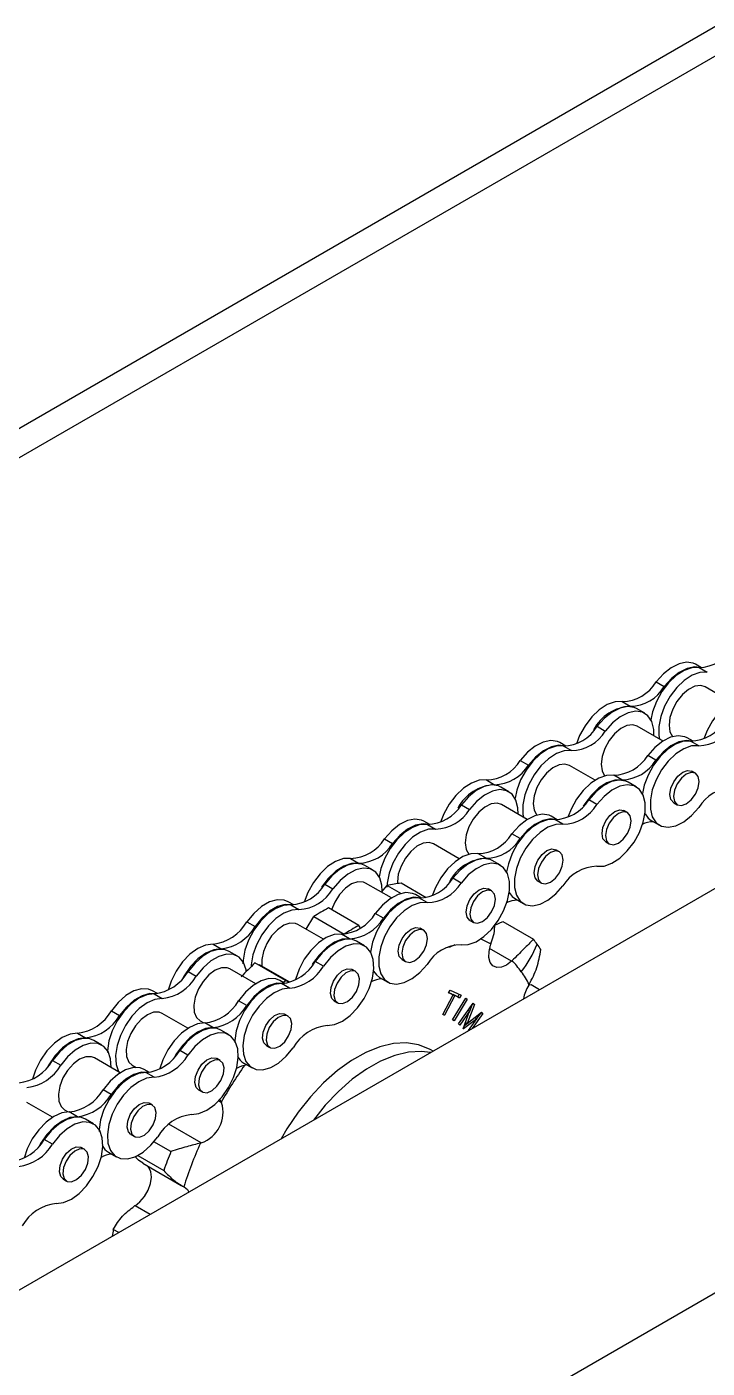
# Model space of a CAD drawing. Header units: metres. Extents: x 0 to 21025, y 0 to 14850.
# Drawn here: x 11624.5 to 11714.5, y 4426.6 to 4603.9 of the extents above; entities that cross this region are included whole.
import ezdxf

# ---------------------------------------------------------------- set-up
doc = ezdxf.new("R2010")
doc.units = ezdxf.units.M
doc.header["$LTSCALE"] = 25
doc.layers.add('SL4', color=4, linetype='Continuous')

msp = doc.modelspace()

# ---------------------------------------------------------------- linework, layer by layer
at = {"layer": 'SL4'}
for p, q in [((11496.02, 4477.211), (12047.656, 4795.664)), ((11505.974, 4479.069), (12047.656, 4791.775)), ((11591.24, 4418.267), (12146.319, 4738.707)), ((11524.399, 4326.226), (12192.616, 4711.98)), ((11713.754, 4519.166), (11712.954, 4519.627)), ((11713.422, 4519.194), (11714.497, 4518.573)), ((11707.749, 4517.284), (11708.824, 4516.664)), ((11717.638, 4514.66), (11714.231, 4516.627)), ((11703.259, 4514.692), (11704.334, 4514.072)), ((11706.231, 4513.14), (11705.156, 4513.761)), ((11699.951, 4511.418), (11701.026, 4510.797)), ((11708.658, 4509.476), (11705.251, 4511.443)), ((11695.793, 4508.797), (11694.994, 4509.259)), ((11712.638, 4509.442), (11711.838, 4509.903)), ((11713.381, 4508.849), (11712.306, 4509.47)), ((11695.461, 4508.825), (11696.536, 4508.205)), ((11707.708, 4506.94), (11706.634, 4507.56)), ((11689.789, 4506.916), (11690.864, 4506.295)), ((11699.678, 4504.292), (11696.271, 4506.259)), ((11685.299, 4504.324), (11686.374, 4503.703)), ((11703.218, 4504.347), (11702.144, 4504.968)), ((11705.115, 4503.416), (11704.041, 4504.036)), ((11712.931, 4505.206), (11712.465, 4505.475)), ((11688.271, 4502.772), (11687.196, 4503.392)), ((11681.991, 4501.049), (11683.066, 4500.429)), ((11690.698, 4499.108), (11687.291, 4501.074)), ((11699.91, 4501.073), (11698.836, 4501.693)), ((11703.951, 4500.022), (11703.485, 4500.291)), ((11710.067, 4501.321), (11710.533, 4501.052)), ((11677.833, 4498.429), (11677.033, 4498.891)), ((11694.678, 4499.073), (11693.878, 4499.535)), ((11695.42, 4498.481), (11694.346, 4499.101)), ((11707.101, 4498.967), (11708.176, 4498.346)), ((11677.501, 4498.457), (11678.576, 4497.837)), ((11689.748, 4496.571), (11688.673, 4497.192)), ((11671.828, 4496.548), (11672.903, 4495.927)), ((11681.717, 4493.923), (11678.31, 4495.89)), ((11694.971, 4494.838), (11694.505, 4495.107)), ((11701.087, 4496.136), (11701.552, 4495.868)), ((11667.338, 4493.955), (11668.413, 4493.335)), ((11685.258, 4493.979), (11684.183, 4494.6)), ((11687.155, 4493.048), (11686.08, 4493.668)), ((11670.31, 4492.403), (11669.235, 4493.024)), ((11663.934, 4490.552), (11665.009, 4489.932)), ((11672.737, 4488.739), (11669.33, 4490.706)), ((11671.414, 4489.503), (11672.189, 4490.38)), ((11672.189, 4490.38), (11674.014, 4489.327)), ((11673.53, 4490.844), (11673.537, 4490.621)), ((11677.341, 4488.766), (11674.017, 4490.684)), ((11681.95, 4490.704), (11680.875, 4491.325)), ((11685.99, 4489.654), (11685.525, 4489.923)), ((11692.107, 4490.952), (11692.572, 4490.683)), ((11659.827, 4487.806), (11659.076, 4488.239)), ((11676.717, 4488.705), (11675.917, 4489.166)), ((11677.46, 4488.112), (11676.385, 4488.733)), ((11689.141, 4488.598), (11690.216, 4487.978)), ((11659.446, 4487.819), (11660.521, 4487.198)), ((11661.484, 4484.586), (11662.468, 4486.269)), ((11662.468, 4486.269), (11666.488, 4483.948)), ((11668.428, 4485.084), (11664.407, 4487.405)), ((11671.691, 4486.074), (11670.616, 4486.695)), ((11653.634, 4485.571), (11654.709, 4484.951)), ((11663.76, 4483.272), (11660.353, 4485.239)), ((11668.632, 4484.816), (11668.428, 4485.084)), ((11677.01, 4484.47), (11676.544, 4484.738)), ((11683.126, 4485.768), (11683.592, 4485.499)), ((11686.409, 4485.141), (11687.492, 4485.598)), ((11687.492, 4485.598), (11691.512, 4483.276)), ((11649.154, 4482.629), (11650.229, 4482.009)), ((11667.203, 4483.341), (11666.128, 4483.961)), ((11669.198, 4482.396), (11668.123, 4483.017)), ((11652.374, 4481.052), (11651.299, 4481.673)), ((11688.608, 4480.369), (11685.725, 4482.034)), ((11645.857, 4479.005), (11646.932, 4478.384)), ((11654.801, 4477.388), (11651.394, 4479.355)), ((11658.726, 4477.82), (11654.705, 4480.141)), ((11654.705, 4480.141), (11655.3, 4479.863)), ((11659.332, 4477.578), (11655.318, 4479.896)), ((11663.756, 4479.728), (11662.681, 4480.349)), ((11668.033, 4479.002), (11667.568, 4479.271)), ((11674.146, 4480.584), (11674.612, 4480.315)), ((11658.659, 4477.424), (11657.982, 4477.815)), ((11659.276, 4476.786), (11658.201, 4477.407)), ((11659.181, 4477.582), (11658.726, 4477.82)), ((11671.18, 4478.23), (11672.255, 4477.609)), ((11690.934, 4477.256), (11691.227, 4477.281)), ((11691.227, 4477.281), (11692.346, 4476.634)), ((11641.835, 4476.08), (11641.158, 4476.471)), ((11641.378, 4476.063), (11642.453, 4475.442)), ((11679.553, 4473.321), (11680.93, 4475.909)), ((11681.143, 4475.814), (11679.766, 4473.226)), ((11680.312, 4476.185), (11680.504, 4476.547)), ((11680.93, 4475.909), (11680.312, 4476.185)), ((11680.694, 4476.046), (11680.325, 4476.21)), ((11680.504, 4476.547), (11681.953, 4475.901)), ((11680.694, 4476.046), (11680.93, 4475.909)), ((11680.839, 4472.627), (11682.583, 4475.479)), ((11680.906, 4475.951), (11680.895, 4475.93)), ((11681.524, 4475.676), (11680.906, 4475.951)), ((11680.906, 4475.951), (11681.143, 4475.814)), ((11681.76, 4475.539), (11681.143, 4475.814)), ((11681.703, 4476.012), (11681.524, 4475.676)), ((11681.524, 4475.676), (11681.76, 4475.539)), ((11681.953, 4475.901), (11681.76, 4475.539)), ((11682.574, 4475.465), (11682.775, 4475.349)), ((11682.583, 4475.479), (11682.775, 4475.349)), ((11635.716, 4473.803), (11636.791, 4473.183)), ((11653.614, 4474.527), (11652.539, 4475.147)), ((11665.169, 4475.117), (11665.635, 4474.848)), ((11682.775, 4475.349), (11681.031, 4472.496)), ((11681.617, 4472.107), (11683.542, 4474.806)), ((11683.09, 4473.767), (11681.782, 4471.935)), ((11682.252, 4471.447), (11683.09, 4473.767)), ((11683.708, 4474.634), (11682.772, 4472.154)), ((11682.885, 4473.885), (11683.09, 4473.767)), ((11683.421, 4474.636), (11683.024, 4473.585)), ((11683.503, 4474.752), (11683.708, 4474.634)), ((11683.542, 4474.806), (11683.708, 4474.634)), ((11645.842, 4471.504), (11642.435, 4473.471)), ((11647.435, 4472.496), (11647.932, 4472.208)), ((11649.135, 4471.585), (11648.06, 4472.205)), ((11659.074, 4473.118), (11658.608, 4473.387)), ((11679.766, 4473.226), (11679.553, 4473.321)), ((11679.565, 4473.342), (11679.766, 4473.226)), ((11681.031, 4472.496), (11680.839, 4472.627)), ((11681.782, 4471.935), (11681.617, 4472.107)), ((11684.046, 4472.772), (11682.27, 4471.428)), ((11683.809, 4472.909), (11682.393, 4471.837)), ((11682.553, 4472.28), (11682.772, 4472.154)), ((11682.772, 4472.154), (11684.664, 4473.639)), ((11682.919, 4471.192), (11684.046, 4472.772)), ((11684.827, 4473.47), (11683.402, 4471.471)), ((11683.809, 4472.909), (11684.046, 4472.772)), ((11684.55, 4473.549), (11684.01, 4472.792)), ((11684.609, 4473.596), (11684.827, 4473.47)), ((11684.664, 4473.639), (11684.827, 4473.47)), ((11631.236, 4470.861), (11632.311, 4470.241)), ((11651.28, 4470.628), (11650.205, 4471.248)), ((11682.27, 4471.428), (11682.252, 4471.447)), ((11634.456, 4469.284), (11633.381, 4469.904)), ((11645.837, 4467.96), (11644.763, 4468.581)), ((11656.21, 4469.233), (11656.676, 4468.964)), ((11678.25, 4468.497), (11677.973, 4468.657)), ((11627.939, 4467.237), (11629.014, 4466.616)), ((11636.883, 4465.62), (11633.476, 4467.587)), ((11638.476, 4466.612), (11638.973, 4466.324)), ((11650.115, 4467.234), (11649.649, 4467.503)), ((11653.244, 4466.879), (11654.319, 4466.258)), ((11640.741, 4465.656), (11640.063, 4466.047)), ((11641.358, 4465.018), (11640.283, 4465.639)), ((11635.696, 4462.759), (11634.621, 4463.379)), ((11647.251, 4463.348), (11647.717, 4463.08)), ((11627.924, 4459.736), (11624.517, 4461.702)), ((11641.156, 4461.35), (11640.69, 4461.619)), ((11650.281, 4461.666), (11649.868, 4461.904)), ((11650.017, 4462.151), (11650.239, 4461.735)), ((11629.516, 4460.727), (11630.014, 4460.44)), ((11631.217, 4459.817), (11630.142, 4460.437)), ((11633.361, 4458.86), (11632.287, 4459.48)), ((11647.585, 4456.344), (11643.317, 4458.808)), ((11627.919, 4456.192), (11626.845, 4456.813)), ((11638.292, 4457.464), (11638.758, 4457.196)), ((11643.596, 4455.214), (11641.349, 4456.511)), ((11632.197, 4455.466), (11631.731, 4455.735)), ((11635.326, 4455.11), (11636.401, 4454.49)), ((11639.204, 4454.696), (11642.638, 4452.714)), ((11639.855, 4453.674), (11644.956, 4450.729)), ((11629.333, 4451.58), (11629.799, 4451.312)), ((11640.829, 4446.894), (11638.839, 4448.043)), ((11636.692, 4444.506), (11635.972, 4444.921))]:
    msp.add_line(p, q, dxfattribs=at)
at = {"layer": 'SL4', "flags": 128}
for points in [[(11712.954, 4519.627), (11712.662, 4519.766), (11711.776, 4519.903), (11710.777, 4519.701), (11709.73, 4519.172), (11708.699, 4518.349), (11707.749, 4517.284)], [(11713.422, 4519.194), (11712.472, 4519.162), (11711.442, 4518.795), (11710.394, 4518.115), (11709.396, 4517.164), (11708.509, 4516.003), (11707.791, 4514.705), (11707.285, 4513.351), (11707.053, 4512.269)], [(11714.497, 4518.573), (11713.547, 4518.542), (11712.516, 4518.174), (11711.469, 4517.494), (11710.47, 4516.544), (11709.584, 4515.383), (11708.865, 4514.085), (11708.36, 4512.731), (11708.099, 4511.406), (11708.099, 4510.194), (11708.173, 4509.756)], [(11713.672, 4519.169), (11712.851, 4519.283), (11711.852, 4519.081), (11710.805, 4518.551), (11709.774, 4517.729), (11708.824, 4516.664)], [(11714.231, 4516.627), (11713.652, 4516.806), (11712.875, 4516.71), (11712.042, 4516.301), (11711.229, 4515.617), (11710.506, 4514.718), (11709.938, 4513.683), (11709.576, 4512.606), (11709.451, 4511.581)], [(11703.259, 4514.692), (11702.31, 4514.661), (11701.279, 4514.293), (11700.231, 4513.613), (11699.233, 4512.662), (11698.347, 4511.502), (11697.628, 4510.203), (11697.202, 4509.111)], [(11720.104, 4515.336), (11719.155, 4515.305), (11718.124, 4514.937), (11717.076, 4514.257), (11716.078, 4513.307), (11715.191, 4512.146), (11714.473, 4510.848), (11714.046, 4509.756)], [(11705.156, 4513.761), (11704.864, 4513.899), (11703.978, 4514.036), (11702.979, 4513.834), (11701.932, 4513.305), (11700.901, 4512.482), (11699.951, 4511.418)], [(11707.452, 4510.172), (11707.424, 4511.017), (11707.163, 4512.04), (11706.658, 4512.81), (11705.939, 4513.279), (11705.053, 4513.416), (11704.054, 4513.214), (11703.007, 4512.685), (11701.976, 4511.862), (11701.026, 4510.797)], [(11705.251, 4511.443), (11704.671, 4511.622), (11703.894, 4511.525), (11703.062, 4511.117), (11702.248, 4510.433), (11701.526, 4509.533), (11700.958, 4508.499), (11700.596, 4507.422), (11700.471, 4506.397)], [(11709.451, 4511.581), (11709.576, 4510.7), (11709.921, 4510.06)], [(11694.994, 4509.259), (11694.702, 4509.397), (11693.815, 4509.535), (11692.817, 4509.333), (11691.769, 4508.803), (11690.738, 4507.981), (11689.789, 4506.916)], [(11712.306, 4509.47), (11711.357, 4509.438), (11710.326, 4509.071), (11709.278, 4508.39), (11708.28, 4507.44), (11707.393, 4506.279), (11706.675, 4504.981), (11706.169, 4503.627), (11705.937, 4502.545)], [(11711.838, 4509.903), (11711.546, 4510.041), (11710.66, 4510.179), (11709.662, 4509.977), (11708.614, 4509.448), (11707.583, 4508.625), (11706.634, 4507.56)], [(11712.557, 4509.444), (11711.735, 4509.558), (11710.736, 4509.356), (11709.689, 4508.827), (11708.658, 4508.004), (11707.708, 4506.94)], [(11695.461, 4508.825), (11694.512, 4508.794), (11693.481, 4508.427), (11692.433, 4507.746), (11691.435, 4506.796), (11690.549, 4505.635), (11689.83, 4504.337), (11689.324, 4502.983), (11689.093, 4501.901)], [(11696.536, 4508.205), (11695.587, 4508.174), (11694.556, 4507.806), (11693.508, 4507.126), (11692.51, 4506.175), (11691.624, 4505.014), (11690.905, 4503.716), (11690.399, 4502.362), (11690.138, 4501.038), (11690.138, 4499.826), (11690.212, 4499.388)], [(11695.711, 4508.8), (11694.89, 4508.914), (11693.892, 4508.712), (11692.844, 4508.183), (11691.813, 4507.36), (11690.864, 4506.295)], [(11713.381, 4508.849), (11712.431, 4508.818), (11711.401, 4508.45), (11710.353, 4507.77), (11709.355, 4506.819), (11708.468, 4505.659), (11707.75, 4504.36), (11707.244, 4503.006), (11706.983, 4501.682), (11706.983, 4500.47), (11707.244, 4499.446), (11707.75, 4498.676), (11708.468, 4498.208), (11709.355, 4498.07), (11710.353, 4498.273), (11711.401, 4498.802), (11712.431, 4499.625), (11713.381, 4500.689)], [(11696.271, 4506.259), (11695.691, 4506.438), (11694.914, 4506.341), (11694.082, 4505.933), (11693.268, 4505.248), (11692.545, 4504.349), (11691.978, 4503.315), (11691.615, 4502.237), (11691.491, 4501.213)], [(11700.471, 4506.397), (11700.596, 4505.515), (11700.941, 4504.875)], [(11709.57, 4502.419), (11709.699, 4503.243), (11710.067, 4504.09), (11710.617, 4504.833), (11711.266, 4505.356), (11711.915, 4505.582), (11712.465, 4505.475)], [(11685.299, 4504.324), (11684.349, 4504.292), (11683.318, 4503.925), (11682.271, 4503.245), (11681.273, 4502.294), (11680.386, 4501.133), (11679.668, 4499.835), (11679.241, 4498.743)], [(11702.144, 4504.968), (11701.194, 4504.936), (11700.163, 4504.569), (11699.116, 4503.889), (11698.117, 4502.938), (11697.231, 4501.777), (11696.512, 4500.479), (11696.126, 4499.509)], [(11703.218, 4504.347), (11702.269, 4504.316), (11701.238, 4503.949), (11700.19, 4503.268), (11699.192, 4502.318), (11698.306, 4501.157), (11698.118, 4500.859)], [(11704.041, 4504.036), (11703.748, 4504.175), (11702.862, 4504.312), (11701.864, 4504.11), (11700.816, 4503.581), (11699.785, 4502.758), (11698.836, 4501.693)], [(11710.036, 4502.15), (11710.165, 4501.475), (11710.533, 4501.052), (11711.083, 4500.945), (11711.732, 4501.171), (11712.381, 4501.694), (11712.931, 4502.437), (11713.299, 4503.284), (11713.428, 4504.108), (11713.299, 4504.783), (11712.931, 4505.206), (11712.381, 4505.313), (11711.732, 4505.088), (11711.083, 4504.564), (11710.533, 4503.822), (11710.165, 4502.974), (11710.036, 4502.15)], [(11687.196, 4503.392), (11686.904, 4503.531), (11686.017, 4503.668), (11685.019, 4503.466), (11683.971, 4502.937), (11682.94, 4502.114), (11681.991, 4501.049)], [(11689.491, 4499.804), (11689.464, 4500.648), (11689.203, 4501.672), (11688.697, 4502.442), (11687.978, 4502.91), (11687.092, 4503.048), (11686.094, 4502.845), (11685.046, 4502.316), (11684.015, 4501.493), (11683.066, 4500.429)], [(11699.91, 4492.913), (11700.86, 4492.944), (11701.891, 4493.312), (11702.938, 4493.992), (11703.937, 4494.943), (11704.823, 4496.104), (11705.542, 4497.402), (11706.048, 4498.756), (11706.309, 4500.08), (11706.309, 4501.293), (11706.048, 4502.316), (11705.542, 4503.086), (11704.823, 4503.554), (11703.937, 4503.692), (11702.938, 4503.49), (11701.891, 4502.96), (11700.86, 4502.138), (11699.91, 4501.073)], [(11710.067, 4501.321), (11710.067, 4501.321), (11709.699, 4501.744), (11709.57, 4502.419)], [(11687.291, 4501.074), (11686.711, 4501.253), (11685.934, 4501.157), (11685.102, 4500.749), (11684.288, 4500.064), (11683.565, 4499.165), (11682.997, 4498.131), (11682.635, 4497.053), (11682.511, 4496.028)], [(11691.491, 4501.213), (11691.615, 4500.331), (11691.96, 4499.691)], [(11700.59, 4497.235), (11700.719, 4498.059), (11701.087, 4498.906), (11701.637, 4499.648), (11702.286, 4500.172), (11702.935, 4500.398), (11703.485, 4500.291)], [(11677.033, 4498.891), (11676.741, 4499.029), (11675.855, 4499.166), (11674.856, 4498.964), (11673.809, 4498.435), (11672.778, 4497.612), (11671.828, 4496.548)], [(11677.751, 4498.432), (11676.93, 4498.546), (11675.931, 4498.344), (11674.884, 4497.815), (11673.853, 4496.992), (11672.903, 4495.927)], [(11694.346, 4499.101), (11693.396, 4499.07), (11692.365, 4498.702), (11691.318, 4498.022), (11690.319, 4497.072), (11689.433, 4495.911), (11688.714, 4494.612), (11688.209, 4493.258), (11687.977, 4492.176)], [(11693.878, 4499.535), (11693.586, 4499.673), (11692.699, 4499.811), (11691.701, 4499.608), (11690.654, 4499.079), (11689.623, 4498.256), (11688.673, 4497.192)], [(11695.42, 4498.481), (11694.471, 4498.449), (11693.44, 4498.082), (11692.392, 4497.402), (11691.394, 4496.451), (11690.508, 4495.29), (11689.789, 4493.992), (11689.283, 4492.638), (11689.022, 4491.313), (11689.022, 4490.101), (11689.283, 4489.078), (11689.789, 4488.308), (11690.508, 4487.84), (11691.394, 4487.702), (11692.392, 4487.904), (11693.44, 4488.433), (11694.471, 4489.256), (11695.42, 4490.321)], [(11694.595, 4499.076), (11693.774, 4499.19), (11692.776, 4498.988), (11691.728, 4498.459), (11690.697, 4497.636), (11689.748, 4496.571)], [(11701.056, 4496.966), (11701.185, 4496.291), (11701.552, 4495.868), (11702.103, 4495.761), (11702.752, 4495.986), (11703.401, 4496.51), (11703.951, 4497.252), (11704.319, 4498.1), (11704.448, 4498.924), (11704.319, 4499.599), (11703.951, 4500.022), (11703.401, 4500.129), (11702.752, 4499.903), (11702.103, 4499.38), (11701.552, 4498.637), (11701.185, 4497.79), (11701.056, 4496.966)], [(11706.279, 4499.838), (11706.675, 4499.297), (11707.101, 4498.967)], [(11677.501, 4498.457), (11676.551, 4498.426), (11675.521, 4498.058), (11674.473, 4497.378), (11673.475, 4496.427), (11672.588, 4495.267), (11671.87, 4493.968), (11671.364, 4492.614), (11671.132, 4491.532)], [(11678.576, 4497.837), (11677.626, 4497.805), (11676.595, 4497.438), (11675.548, 4496.757), (11674.549, 4495.807), (11673.663, 4494.646), (11672.944, 4493.348), (11672.439, 4491.994), (11672.178, 4490.669), (11672.145, 4490.135)], [(11701.087, 4496.136), (11701.087, 4496.137), (11700.719, 4496.56), (11700.59, 4497.235)], [(11678.31, 4495.89), (11677.731, 4496.069), (11676.954, 4495.973), (11676.121, 4495.564), (11675.308, 4494.88), (11674.585, 4493.981), (11674.017, 4492.947), (11673.655, 4491.869), (11673.53, 4490.844)], [(11682.511, 4496.028), (11682.635, 4495.147), (11682.98, 4494.507)], [(11691.61, 4492.05), (11691.739, 4492.874), (11692.107, 4493.722), (11692.657, 4494.464), (11693.306, 4494.988), (11693.955, 4495.214), (11694.505, 4495.107)], [(11692.075, 4491.782), (11692.204, 4491.107), (11692.572, 4490.684), (11693.122, 4490.577), (11693.771, 4490.802), (11694.42, 4491.326), (11694.971, 4492.068), (11695.338, 4492.916), (11695.467, 4493.74), (11695.338, 4494.415), (11694.971, 4494.838), (11694.42, 4494.945), (11693.771, 4494.719), (11693.122, 4494.195), (11692.572, 4493.453), (11692.204, 4492.606), (11692.075, 4491.782)], [(11667.338, 4493.955), (11666.389, 4493.924), (11665.358, 4493.557), (11664.31, 4492.876), (11663.312, 4491.926), (11662.426, 4490.765), (11661.707, 4489.467), (11661.22, 4488.178)], [(11668.413, 4493.335), (11667.464, 4493.304), (11666.433, 4492.936), (11665.385, 4492.256), (11664.387, 4491.305), (11663.501, 4490.144), (11663.494, 4490.135)], [(11669.235, 4493.024), (11668.853, 4493.194), (11667.952, 4493.294), (11666.945, 4493.055), (11665.896, 4492.492), (11664.871, 4491.64), (11663.934, 4490.552)], [(11684.183, 4494.6), (11683.234, 4494.568), (11682.203, 4494.201), (11681.155, 4493.52), (11680.157, 4492.57), (11679.27, 4491.409), (11678.552, 4490.111), (11678.125, 4489.019)], [(11686.08, 4493.668), (11685.788, 4493.806), (11684.901, 4493.944), (11683.903, 4493.742), (11682.856, 4493.213), (11681.825, 4492.39), (11680.875, 4491.325)], [(11681.95, 4482.545), (11682.899, 4482.576), (11683.93, 4482.944), (11684.978, 4483.624), (11685.976, 4484.574), (11686.863, 4485.735), (11687.581, 4487.033), (11688.087, 4488.387), (11688.348, 4489.712), (11688.348, 4490.924), (11688.087, 4491.947), (11687.581, 4492.717), (11686.863, 4493.186), (11685.976, 4493.323), (11684.978, 4493.121), (11683.93, 4492.592), (11682.899, 4491.769), (11681.95, 4490.704)], [(11671.536, 4489.612), (11671.487, 4490.402), (11671.198, 4491.401), (11670.668, 4492.14), (11669.928, 4492.573), (11669.027, 4492.674), (11668.02, 4492.435), (11666.971, 4491.871), (11665.946, 4491.019), (11665.009, 4489.932)], [(11692.107, 4490.952), (11692.107, 4490.952), (11691.739, 4491.375), (11691.61, 4492.05)], [(11669.33, 4490.706), (11669.035, 4490.832), (11668.301, 4490.867), (11667.483, 4490.583), (11666.652, 4490.005), (11665.884, 4489.185), (11665.246, 4488.195), (11664.811, 4487.172)], [(11682.63, 4486.866), (11682.759, 4487.69), (11683.126, 4488.538), (11683.676, 4489.28), (11684.326, 4489.804), (11684.975, 4490.029), (11685.525, 4489.923)], [(11683.095, 4486.597), (11683.224, 4485.922), (11683.592, 4485.499), (11684.142, 4485.392), (11684.791, 4485.618), (11685.44, 4486.142), (11685.99, 4486.884), (11686.358, 4487.732), (11686.487, 4488.556), (11686.358, 4489.231), (11685.99, 4489.654), (11685.44, 4489.761), (11684.791, 4489.535), (11684.142, 4489.011), (11683.592, 4488.269), (11683.224, 4487.421), (11683.095, 4486.597)], [(11659.076, 4488.239), (11658.556, 4488.449), (11657.633, 4488.493), (11656.615, 4488.2), (11655.565, 4487.586), (11654.551, 4486.691), (11653.634, 4485.571)], [(11659.72, 4487.804), (11659.631, 4487.828), (11658.708, 4487.873), (11657.69, 4487.579), (11656.64, 4486.966), (11655.625, 4486.071), (11654.709, 4484.951)], [(11676.385, 4488.733), (11675.436, 4488.701), (11674.405, 4488.334), (11673.357, 4487.654), (11672.359, 4486.703), (11671.472, 4485.542), (11670.754, 4484.244), (11670.248, 4482.89), (11669.989, 4481.581)], [(11675.917, 4489.166), (11675.536, 4489.336), (11674.634, 4489.437), (11673.627, 4489.198), (11672.578, 4488.634), (11671.553, 4487.782), (11670.616, 4486.695)], [(11677.46, 4488.112), (11676.51, 4488.081), (11675.48, 4487.713), (11674.432, 4487.033), (11673.434, 4486.083), (11672.547, 4484.922), (11671.829, 4483.624), (11671.323, 4482.27), (11671.062, 4480.945), (11671.062, 4479.733), (11671.323, 4478.71), (11671.829, 4477.94), (11672.547, 4477.471), (11673.434, 4477.334), (11674.432, 4477.536), (11675.48, 4478.065), (11676.51, 4478.888), (11677.46, 4479.953)], [(11676.636, 4488.707), (11676.61, 4488.716), (11675.709, 4488.816), (11674.702, 4488.577), (11673.653, 4488.014), (11672.628, 4487.162), (11671.691, 4486.074)], [(11688.319, 4489.47), (11688.714, 4488.929), (11689.141, 4488.598)], [(11659.446, 4487.819), (11658.484, 4487.75), (11657.448, 4487.347), (11656.403, 4486.635), (11655.414, 4485.658), (11654.543, 4484.478), (11653.846, 4483.17), (11653.366, 4481.815), (11653.133, 4480.499), (11653.113, 4480.016)], [(11660.521, 4487.198), (11659.559, 4487.13), (11658.523, 4486.726), (11657.478, 4486.014), (11656.489, 4485.038), (11655.618, 4483.858), (11654.921, 4482.549), (11654.441, 4481.195), (11654.208, 4479.878), (11654.193, 4479.641)], [(11683.126, 4485.768), (11683.126, 4485.768), (11682.759, 4486.191), (11682.63, 4486.866)], [(11660.353, 4485.239), (11660.059, 4485.364), (11659.324, 4485.399), (11658.506, 4485.116), (11657.676, 4484.538), (11656.907, 4483.718), (11656.269, 4482.728), (11655.818, 4481.656), (11655.594, 4480.599), (11655.604, 4479.73)], [(11673.649, 4481.682), (11673.778, 4482.506), (11674.146, 4483.354), (11674.696, 4484.096), (11675.345, 4484.62), (11675.994, 4484.845), (11676.544, 4484.738)], [(11674.115, 4481.413), (11674.244, 4480.738), (11674.612, 4480.315), (11675.162, 4480.208), (11675.811, 4480.434), (11676.46, 4480.958), (11677.01, 4481.7), (11677.378, 4482.547), (11677.507, 4483.371), (11677.378, 4484.046), (11677.01, 4484.469), (11676.46, 4484.576), (11675.811, 4484.351), (11675.162, 4483.827), (11674.612, 4483.085), (11674.244, 4482.237), (11674.115, 4481.413)], [(11649.154, 4482.629), (11648.177, 4482.505), (11647.135, 4482.049), (11646.094, 4481.29), (11645.12, 4480.275), (11644.275, 4479.069), (11643.61, 4477.747), (11643.204, 4476.536)], [(11666.128, 4483.961), (11665.167, 4483.893), (11664.131, 4483.489), (11663.085, 4482.777), (11662.096, 4481.8), (11661.226, 4480.621), (11660.528, 4479.312), (11660.048, 4477.957), (11660.028, 4477.88)], [(11667.203, 4483.341), (11666.241, 4483.272), (11665.205, 4482.869), (11664.16, 4482.157), (11663.171, 4481.18), (11662.3, 4480), (11662.261, 4479.937)], [(11668.123, 4483.017), (11667.603, 4483.226), (11666.68, 4483.271), (11665.662, 4482.977), (11664.612, 4482.363), (11663.597, 4481.469), (11662.681, 4480.349)], [(11664.241, 4471.868), (11665.219, 4471.992), (11666.261, 4472.448), (11667.301, 4473.208), (11668.275, 4474.222), (11669.121, 4475.428), (11669.785, 4476.75), (11670.227, 4478.105), (11670.417, 4479.407), (11670.345, 4480.574), (11670.015, 4481.534), (11669.447, 4482.226), (11668.678, 4482.606), (11667.755, 4482.65), (11666.737, 4482.356), (11665.687, 4481.743), (11664.672, 4480.848), (11663.756, 4479.728)], [(11681.117, 4482.535), (11680.474, 4482.223), (11679.952, 4482.137)], [(11650.229, 4482.009), (11649.251, 4481.884), (11648.209, 4481.428), (11647.169, 4480.669), (11646.195, 4479.655), (11645.349, 4478.448), (11645.167, 4478.13)], [(11651.299, 4481.673), (11650.779, 4481.882), (11649.856, 4481.927), (11648.838, 4481.633), (11647.789, 4481.019), (11646.774, 4480.125), (11645.857, 4479.005)], [(11653.558, 4479.004), (11653.522, 4479.23), (11653.191, 4480.19), (11652.624, 4480.882), (11651.854, 4481.262), (11650.931, 4481.306), (11649.913, 4481.012), (11648.863, 4480.399), (11647.849, 4479.504), (11646.932, 4478.384)], [(11674.146, 4480.584), (11674.146, 4480.584), (11673.778, 4481.007), (11673.649, 4481.682)], [(11688.608, 4480.369), (11687.946, 4479.859), (11687.279, 4479.574), (11686.667, 4479.539), (11686.161, 4479.758), (11685.805, 4480.211), (11685.63, 4480.859), (11685.651, 4481.646), (11685.865, 4482.506)], [(11651.394, 4479.355), (11651.006, 4479.504), (11650.256, 4479.495), (11649.431, 4479.168), (11648.605, 4478.554), (11647.851, 4477.705), (11647.236, 4476.699), (11646.814, 4475.624), (11646.623, 4474.575), (11646.681, 4473.647), (11646.981, 4472.921), (11647.435, 4472.496)], [(11664.676, 4476.083), (11664.761, 4476.889), (11665.09, 4477.742), (11665.613, 4478.512), (11666.252, 4479.08), (11666.908, 4479.362), (11667.482, 4479.314), (11667.568, 4479.271)], [(11665.142, 4475.814), (11665.315, 4475.176), (11665.72, 4474.805), (11666.294, 4474.757), (11666.95, 4475.038), (11667.589, 4475.607), (11668.113, 4476.377), (11668.442, 4477.23), (11668.526, 4478.036), (11668.353, 4478.674), (11667.948, 4479.045), (11667.374, 4479.093), (11666.718, 4478.812), (11666.079, 4478.243), (11665.555, 4477.473), (11665.226, 4476.62), (11665.142, 4475.814)], [(11670.389, 4479.045), (11670.754, 4478.56), (11671.18, 4478.23)], [(11658.201, 4477.407), (11657.223, 4477.282), (11656.181, 4476.826), (11655.141, 4476.067), (11654.167, 4475.052), (11653.321, 4473.846), (11652.657, 4472.525), (11652.215, 4471.17), (11652.025, 4469.868), (11652.018, 4469.643)], [(11657.982, 4477.815), (11657.461, 4478.025), (11656.539, 4478.069), (11655.52, 4477.775), (11654.471, 4477.162), (11653.456, 4476.267), (11652.539, 4475.147)], [(11658.513, 4477.41), (11657.613, 4477.449), (11656.595, 4477.155), (11655.546, 4476.541), (11654.531, 4475.647), (11653.614, 4474.527)], [(11658.445, 4477.547), (11658.496, 4477.597), (11658.726, 4477.82)], [(11641.378, 4476.063), (11640.4, 4475.938), (11639.358, 4475.482), (11638.317, 4474.723), (11637.343, 4473.708), (11636.498, 4472.502), (11635.833, 4471.181), (11635.392, 4469.826), (11635.201, 4468.524), (11635.195, 4468.299)], [(11641.158, 4476.471), (11640.638, 4476.681), (11639.715, 4476.725), (11638.697, 4476.431), (11637.647, 4475.818), (11636.632, 4474.923), (11635.716, 4473.803)], [(11642.453, 4475.442), (11641.475, 4475.318), (11640.433, 4474.862), (11639.392, 4474.103), (11638.418, 4473.088), (11637.573, 4471.882), (11636.908, 4470.56), (11636.467, 4469.206), (11636.276, 4467.904), (11636.348, 4466.736), (11636.678, 4465.776), (11636.71, 4465.72)], [(11641.689, 4476.066), (11640.79, 4476.105), (11639.772, 4475.811), (11638.722, 4475.197), (11637.707, 4474.303), (11636.791, 4473.183)], [(11659.276, 4476.786), (11658.298, 4476.662), (11657.256, 4476.206), (11656.215, 4475.447), (11655.242, 4474.432), (11654.396, 4473.226), (11653.732, 4471.904), (11653.29, 4470.55), (11653.1, 4469.248), (11653.172, 4468.08), (11653.502, 4467.12), (11654.07, 4466.429), (11654.839, 4466.049), (11655.762, 4466.004), (11656.78, 4466.298), (11657.83, 4466.911), (11658.845, 4467.806), (11659.761, 4468.926)], [(11665.169, 4475.117), (11664.85, 4475.445), (11664.676, 4476.083)], [(11642.435, 4473.471), (11642.047, 4473.62), (11641.297, 4473.611), (11640.472, 4473.284), (11639.646, 4472.67), (11638.892, 4471.821), (11638.277, 4470.815), (11637.855, 4469.74), (11637.664, 4468.691), (11637.722, 4467.763), (11638.022, 4467.037), (11638.476, 4466.612)], [(11648.06, 4472.205), (11647.082, 4472.081), (11646.04, 4471.625), (11644.999, 4470.865), (11644.026, 4469.851), (11643.18, 4468.645), (11642.516, 4467.323), (11642.096, 4466.058)], [(11655.717, 4470.199), (11655.802, 4471.005), (11656.131, 4471.858), (11656.654, 4472.628), (11657.293, 4473.196), (11657.949, 4473.478), (11658.523, 4473.43), (11658.608, 4473.387)], [(11656.183, 4469.93), (11656.356, 4469.292), (11656.761, 4468.921), (11657.335, 4468.873), (11657.991, 4469.154), (11658.63, 4469.723), (11659.154, 4470.493), (11659.483, 4471.346), (11659.567, 4472.152), (11659.394, 4472.79), (11658.989, 4473.161), (11658.415, 4473.209), (11657.759, 4472.928), (11657.12, 4472.359), (11656.596, 4471.589), (11656.267, 4470.736), (11656.183, 4469.93)], [(11631.236, 4470.861), (11630.258, 4470.737), (11629.216, 4470.281), (11628.176, 4469.521), (11627.202, 4468.507), (11626.356, 4467.301), (11625.692, 4465.979), (11625.286, 4464.767)], [(11632.311, 4470.241), (11631.333, 4470.116), (11630.291, 4469.66), (11629.251, 4468.901), (11628.277, 4467.886), (11627.431, 4466.68), (11627.248, 4466.361)], [(11633.381, 4469.904), (11632.861, 4470.114), (11631.938, 4470.159), (11630.92, 4469.865), (11629.871, 4469.251), (11628.856, 4468.356), (11627.939, 4467.237)], [(11649.135, 4471.585), (11648.157, 4471.46), (11647.115, 4471.004), (11646.074, 4470.245), (11645.1, 4469.23), (11644.255, 4468.024), (11644.072, 4467.705)], [(11650.205, 4471.248), (11649.685, 4471.458), (11648.762, 4471.503), (11647.744, 4471.209), (11646.694, 4470.595), (11645.679, 4469.7), (11644.763, 4468.581)], [(11646.323, 4460.1), (11647.301, 4460.224), (11648.343, 4460.68), (11649.383, 4461.44), (11650.357, 4462.454), (11651.203, 4463.66), (11651.867, 4464.982), (11652.308, 4466.336), (11652.499, 4467.638), (11652.427, 4468.806), (11652.097, 4469.766), (11651.529, 4470.457), (11650.76, 4470.838), (11649.837, 4470.882), (11648.818, 4470.588), (11647.769, 4469.975), (11646.754, 4469.08), (11645.837, 4467.96)], [(11656.21, 4469.233), (11655.891, 4469.561), (11655.717, 4470.199)], [(11635.677, 4466.316), (11635.604, 4467.462), (11635.273, 4468.422), (11634.706, 4469.113), (11633.936, 4469.493), (11633.013, 4469.538), (11631.995, 4469.244), (11630.945, 4468.631), (11629.93, 4467.736), (11629.014, 4466.616)], [(11677.973, 4468.657), (11677.79, 4468.758), (11676.345, 4469.325), (11674.749, 4469.564), (11673.031, 4469.471), (11671.223, 4469.047), (11669.358, 4468.301), (11667.472, 4467.246), (11665.6, 4465.902), (11663.776, 4464.294), (11662.035, 4462.452), (11660.408, 4460.411), (11658.927, 4458.207), (11658.16, 4456.899)], [(11677.893, 4468.29), (11676.708, 4468.433), (11674.99, 4468.34), (11673.181, 4467.917), (11671.317, 4467.17), (11669.431, 4466.115), (11667.559, 4464.771), (11665.735, 4463.164), (11663.993, 4461.322), (11662.427, 4459.363)], [(11633.476, 4467.587), (11633.088, 4467.736), (11632.338, 4467.727), (11631.513, 4467.4), (11630.687, 4466.786), (11629.933, 4465.937), (11629.318, 4464.931), (11628.896, 4463.855), (11628.705, 4462.807), (11628.763, 4461.879), (11629.063, 4461.152), (11629.516, 4460.727)], [(11646.758, 4464.314), (11646.843, 4465.121), (11647.172, 4465.974), (11647.695, 4466.743), (11648.334, 4467.312), (11648.99, 4467.594), (11649.564, 4467.546), (11649.649, 4467.503)], [(11647.224, 4464.046), (11647.397, 4463.408), (11647.802, 4463.037), (11648.376, 4462.989), (11649.032, 4463.27), (11649.671, 4463.839), (11650.195, 4464.609), (11650.524, 4465.462), (11650.608, 4466.268), (11650.435, 4466.906), (11650.03, 4467.277), (11649.456, 4467.325), (11648.799, 4467.044), (11648.161, 4466.475), (11647.637, 4465.705), (11647.308, 4464.852), (11647.224, 4464.046)], [(11640.283, 4465.639), (11639.305, 4465.514), (11638.263, 4465.058), (11637.223, 4464.299), (11636.249, 4463.284), (11635.403, 4462.078), (11634.739, 4460.756), (11634.297, 4459.402), (11634.107, 4458.1), (11634.1, 4457.875)], [(11640.063, 4466.047), (11639.543, 4466.256), (11638.621, 4466.301), (11637.602, 4466.007), (11636.553, 4465.394), (11635.538, 4464.499), (11634.621, 4463.379)], [(11641.358, 4465.018), (11640.38, 4464.894), (11639.338, 4464.438), (11638.297, 4463.678), (11637.324, 4462.664), (11636.478, 4461.458), (11635.814, 4460.136), (11635.372, 4458.781), (11635.181, 4457.48), (11635.254, 4456.312), (11635.584, 4455.352), (11636.152, 4454.661), (11636.921, 4454.28), (11637.844, 4454.236), (11638.862, 4454.53), (11639.912, 4455.143), (11640.927, 4456.038), (11641.843, 4457.158)], [(11640.593, 4465.642), (11639.695, 4465.681), (11638.677, 4465.387), (11637.628, 4464.773), (11636.613, 4463.878), (11635.696, 4462.759)], [(11647.251, 4463.348), (11646.932, 4463.677), (11646.758, 4464.314)], [(11637.799, 4458.43), (11637.883, 4459.237), (11638.212, 4460.09), (11638.736, 4460.859), (11639.375, 4461.428), (11640.031, 4461.71), (11640.605, 4461.661), (11640.69, 4461.619)], [(11638.265, 4458.162), (11638.438, 4457.524), (11638.843, 4457.153), (11639.417, 4457.105), (11640.073, 4457.386), (11640.712, 4457.955), (11641.236, 4458.725), (11641.565, 4459.578), (11641.649, 4460.384), (11641.475, 4461.021), (11641.071, 4461.393), (11640.497, 4461.441), (11639.84, 4461.159), (11639.202, 4460.591), (11638.678, 4459.821), (11638.349, 4458.968), (11638.265, 4458.162)], [(11630.142, 4460.437), (11629.164, 4460.313), (11628.122, 4459.857), (11627.081, 4459.097), (11626.108, 4458.083), (11625.262, 4456.877), (11624.597, 4455.555), (11624.191, 4454.343)], [(11631.217, 4459.817), (11630.239, 4459.692), (11629.197, 4459.236), (11628.156, 4458.477), (11627.182, 4457.462), (11626.337, 4456.256), (11626.154, 4455.937)], [(11632.287, 4459.48), (11631.767, 4459.69), (11630.844, 4459.734), (11629.826, 4459.441), (11628.776, 4458.827), (11627.761, 4457.932), (11626.845, 4456.813)], [(11628.405, 4448.332), (11629.383, 4448.456), (11630.425, 4448.912), (11631.465, 4449.671), (11632.439, 4450.686), (11633.284, 4451.892), (11633.949, 4453.214), (11634.39, 4454.568), (11634.581, 4455.87), (11634.509, 4457.038), (11634.179, 4457.998), (11633.611, 4458.689), (11632.841, 4459.069), (11631.919, 4459.114), (11630.9, 4458.82), (11629.851, 4458.207), (11628.836, 4457.312), (11627.919, 4456.192)], [(11638.292, 4457.464), (11637.973, 4457.793), (11637.799, 4458.43)], [(11628.84, 4452.546), (11628.924, 4453.353), (11629.253, 4454.206), (11629.777, 4454.975), (11630.416, 4455.544), (11631.072, 4455.826), (11631.646, 4455.777), (11631.731, 4455.735)], [(11629.306, 4452.278), (11629.479, 4451.64), (11629.884, 4451.269), (11630.458, 4451.221), (11631.114, 4451.502), (11631.753, 4452.071), (11632.277, 4452.841), (11632.606, 4453.693), (11632.69, 4454.5), (11632.516, 4455.137), (11632.112, 4455.509), (11631.538, 4455.557), (11630.881, 4455.275), (11630.243, 4454.707), (11629.719, 4453.937), (11629.39, 4453.084), (11629.306, 4452.278)], [(11629.333, 4451.58), (11629.014, 4451.909), (11628.84, 4452.546)], [(11638.839, 4448.043), (11639.498, 4448.576), (11640.09, 4449.284), (11640.564, 4450.108), (11640.88, 4450.975), (11641.01, 4451.812), (11640.942, 4452.545), (11640.684, 4453.112), (11640.526, 4453.286)], [(11645.355, 4450.521), (11645.782, 4450.169), (11645.958, 4449.855)]]:
    msp.add_lwpolyline(points, dxfattribs=at)
at = {"layer": 'SL4'}
for centre, radius, start, end in [((11713.312, 4524.569), 5.376, 271.17027, 328.82435), ((11703.15, 4520.067), 5.376, 271.17027, 328.82435), ((11704.224, 4519.447), 5.376, 271.17027, 328.82435), ((11704.652, 4508.225), 5.855, 93.11014, 152.07323), ((11695.352, 4514.201), 5.376, 271.17027, 328.82435), ((11712.196, 4514.845), 5.376, 271.17027, 328.82435), ((11713.271, 4514.224), 5.376, 271.17027, 328.82435), ((11696.426, 4513.58), 5.376, 271.17027, 328.82435), ((11702.034, 4510.343), 5.376, 271.17027, 328.82435), ((11685.189, 4509.699), 5.376, 271.17027, 328.82435), ((11686.264, 4509.079), 5.376, 271.17027, 328.82435), ((11703.109, 4509.723), 5.376, 271.17027, 328.82435), ((11686.691, 4497.857), 5.855, 93.11014, 152.07323), ((11717.981, 4497.906), 5.376, 91.17027, 148.82435), ((11677.391, 4503.832), 5.376, 271.17027, 328.82435), ((11678.466, 4503.212), 5.376, 271.17027, 328.82435), ((11694.236, 4504.476), 5.376, 271.17027, 328.82435), ((11695.311, 4503.856), 5.376, 271.17027, 328.82435), ((11707.411, 4495.319), 3.488, 90.56121, 116.02926), ((11684.073, 4499.975), 5.376, 271.17027, 328.82435), ((11667.229, 4499.331), 5.376, 271.17027, 328.82435), ((11668.303, 4498.71), 5.376, 271.17027, 328.82435), ((11685.148, 4499.354), 5.376, 271.17027, 328.82435), ((11685.576, 4488.132), 5.855, 93.11014, 152.07323), ((11700.02, 4487.538), 5.376, 91.17027, 148.82435), ((11659.128, 4493.392), 5.583, 273.26492, 329.42141), ((11660.203, 4492.772), 5.583, 273.26492, 329.42141), ((11676.599, 4469.53), 21.311, 96.95805, 101.94039), ((11676.275, 4494.108), 5.376, 271.17027, 328.82435), ((11677.35, 4493.488), 5.376, 271.17027, 328.82435), ((11689.45, 4484.951), 3.488, 90.56121, 116.02926), ((11682.66, 4454.014), 38.055, 118.6629, 122.0477), ((11665.81, 4489.535), 5.583, 273.26492, 329.42141), ((11666.885, 4488.914), 5.583, 273.26492, 329.42141), ((11648.51, 4488.491), 5.897, 276.27129, 330.32038), ((11649.585, 4487.871), 5.897, 276.27129, 330.32038), ((11686.681, 4451.693), 38.055, 118.6629, 122.0477), ((11682.06, 4477.169), 5.376, 91.17027, 148.82435), ((11680.03, 4472.215), 11.953, 60.55312, 67.91935), ((11663.128, 4490.525), 24.11, 340.57251, 340.87025), ((11679.094, 4487.683), 13.883, 321.20797, 338.57796), ((11679.364, 4473.511), 15.587, 35.7253, 38.794), ((11678.788, 4473.097), 16.297, 32.74579, 35.72471), ((11640.734, 4481.925), 5.897, 276.27129, 330.32038), ((11694.614, 4438.695), 57.537, 133.91745, 136.48679), ((11657.557, 4483.269), 5.897, 276.27129, 330.32038), ((11658.632, 4482.648), 5.897, 276.27129, 330.32038), ((11703.241, 4464.976), 21.238, 133.22535, 133.54936), ((11678.976, 4471.134), 13.464, 35.66692, 43.78918), ((11677.644, 4470.182), 15.102, 28.13305, 35.65657), ((11641.808, 4481.304), 5.897, 276.27129, 330.32038), ((11671.735, 4474.372), 3.679, 93.6031, 117.42837), ((11668.12, 4490.987), 26.627, 328.79571, 329.07438), ((11695.117, 4474.557), 4.977, 148.03752, 170.21701), ((11630.592, 4476.723), 5.897, 276.27129, 330.32038), ((11647.416, 4478.067), 5.897, 276.27129, 330.32038), ((11648.49, 4477.447), 5.897, 276.27129, 330.32038), ((11631.667, 4476.103), 5.897, 276.27129, 330.32038), ((11664.885, 4466.006), 5.897, 96.27129, 150.32038), ((11639.639, 4471.501), 5.897, 276.27129, 330.32038), ((11622.815, 4470.157), 5.897, 276.27129, 330.32038), ((11623.89, 4469.536), 5.897, 276.27129, 330.32038), ((11640.714, 4470.88), 5.897, 276.27129, 330.32038), ((11703.442, 4431.396), 61.246, 144.92213, 150.30605), ((11654.188, 4462.724), 3.963, 97.9166, 118.88798), ((11654.393, 4468.787), 2.228, 206.47415, 238.95674), ((11629.498, 4466.299), 5.897, 276.27129, 330.32038), ((11630.572, 4465.679), 5.897, 276.27129, 330.32038), ((11646.211, 4460.384), 4.267, 288.78584, 17.47939), ((11655.842, 4465.136), 6.555, 211.25797, 211.96741), ((11646.967, 4454.238), 5.897, 96.27129, 150.32038), ((11621.721, 4459.733), 5.897, 276.27129, 330.32038), ((11622.796, 4459.112), 5.897, 276.27129, 330.32038), ((11636.471, 4457.015), 2.222, 207.12287, 238.98614), ((11699.807, 4432.983), 57.281, 155.95354, 162.13714), ((11649.52, 4447.643), 8.913, 102.5372, 103.11524), ((11636.27, 4450.955), 3.963, 97.91662, 118.88845), ((11703.183, 4430.961), 64.334, 157.85283, 160.23785), ((11647.535, 4455.203), 5.164, 244.20277, 245.0345), ((11629.049, 4442.47), 5.897, 96.27129, 150.32038), ((11647.276, 4434.778), 15.72, 122.46022, 122.85619), ((11683.807, 4437.235), 48.449, 170.87207, 171.96055)]:
    msp.add_arc(centre, radius, start, end, dxfattribs=at)
for points, knots in [([(11685.907, 4482.624), (11686.153, 4483.383), (11686.423, 4484.214), (11686.41, 4485.067), (11686.409, 4485.141)], [0, 0, 0, 0, 0.9133809, 1, 1, 1, 1]), ([(11691.512, 4483.276), (11691.106, 4482.847), (11690.294, 4481.988), (11689.228, 4480.964), (11688.696, 4480.452)], [0, 0, 0, 0, 0.5001332, 1, 1, 1, 1]), ([(11690.962, 4477.302), (11691.338, 4478.029), (11692.093, 4479.485), (11692.361, 4481.102), (11692.494, 4481.912)], [0, 0, 0, 0, 0.49909768, 1, 1, 1, 1]), ([(11647.497, 4456.324), (11646.91, 4456.18), (11645.733, 4455.891), (11644.309, 4455.44), (11643.596, 4455.214)], [0, 0, 0, 0, 0.4994786, 1, 1, 1, 1]), ([(11639.914, 4453.683), (11639.628, 4453.843), (11639.149, 4454.109), (11638.967, 4454.464), (11638.894, 4454.607)], [0, 0, 0, 0, 0.5978876, 1, 1, 1, 1]), ([(11642.638, 4452.714), (11643.085, 4452.244), (11643.978, 4451.307), (11644.851, 4450.805), (11645.287, 4450.553)], [0, 0, 0, 0, 0.5003717, 1, 1, 1, 1]), ([(11635.972, 4444.921), (11636.348, 4445.527), (11637.099, 4446.738), (11638.198, 4447.569), (11638.747, 4447.984)], [0, 0, 0, 0, 0.5005288, 1, 1, 1, 1])]:
    msp.add_open_spline(points, degree=3, knots=knots, dxfattribs=at)

doc.saveas('drawing.dxf')
